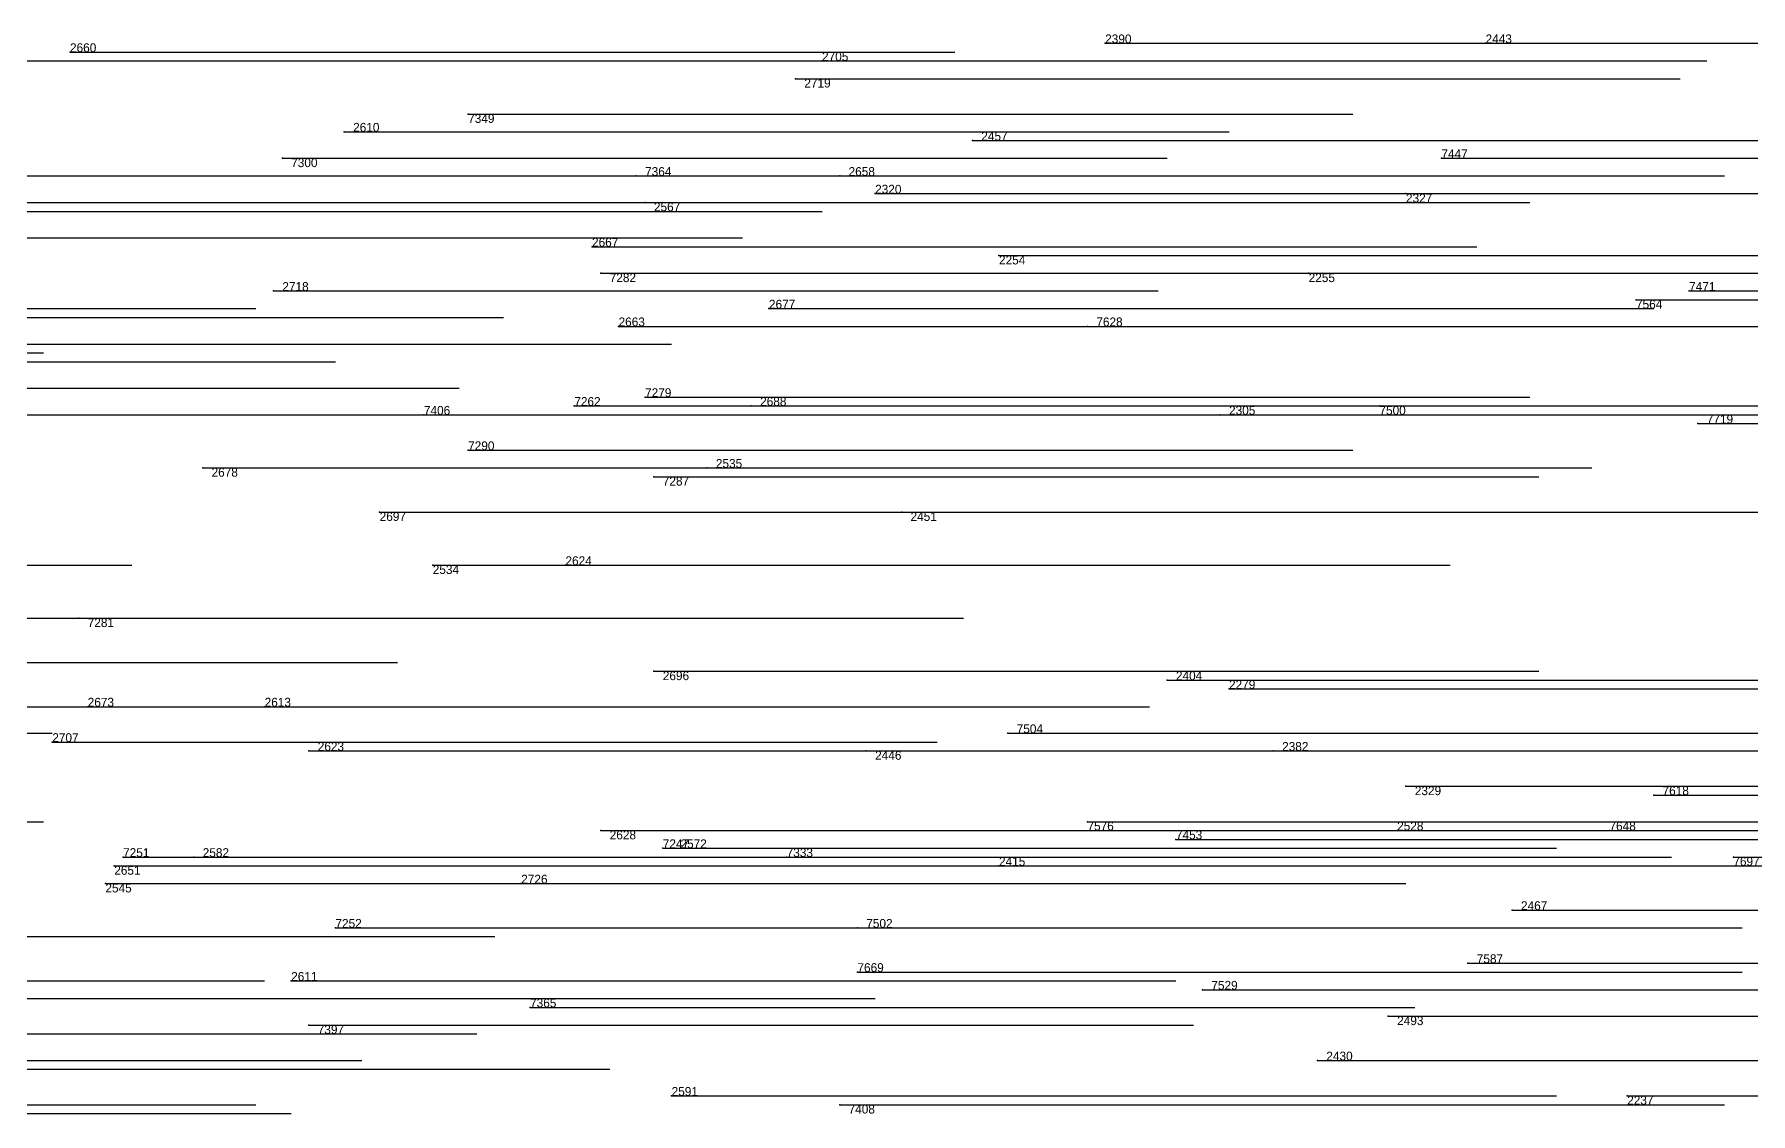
# Model space of a CAD drawing. Extents: x 0 to 1.1, y 0 to 1.
# Drawn here: x 0.666 to 0.86, y 0.759 to 0.881 of the extents above; entities that cross this region are included whole.
import ezdxf

# ---------------------------------------------------------------- set-up
doc = ezdxf.new("R2010")
doc.units = 0
for name, color, linetype in [('Facilities', 3, 'CONTINUOUS'), ('Normals', 1, 'CONTINUOUS'), ('Source_points', 5, 'CONTINUOUS'), ('Text', 3, 'CONTINUOUS')]:
    doc.layers.add(name, color=color, linetype=linetype)

msp = doc.modelspace()

# ---------------------------------------------------------------- linework, layer by layer
at = {"layer": 'Facilities', "color": 3}
for p in [(0.67, 0.879), (0.787, 0.88), (0.83, 0.88), (0.755, 0.878), (0.752, 0.876), (0.715, 0.872, 1), (0.701, 0.87), (0.772, 0.869), (0.694, 0.867, 1), (0.825, 0.867, 1), (0.734, 0.865, 1), (0.757, 0.865), (0.735, 0.862), (0.761, 0.863), (0.821, 0.863), (0.729, 0.857), (0.775, 0.856), (0.73, 0.854, 1), (0.81, 0.854), (0.693, 0.852), (0.853, 0.852, 1), (0.749, 0.85), (0.847, 0.851, 1), (0.732, 0.848), (0.785, 0.848, 1), (0.735, 0.84, 1), (0.727, 0.839, 1), (0.747, 0.839), (0.818, 0.839, 1), (0.71, 0.838, 1), (0.8, 0.838), (0.854, 0.837, 1), (0.715, 0.834, 1), (0.685, 0.832), (0.736, 0.831, 1), (0.742, 0.832), (0.705, 0.827), (0.764, 0.827), (0.711, 0.821), (0.726, 0.821), (0.671, 0.815, 1), (0.736, 0.809), (0.794, 0.808), (0.801, 0.807), (0.672, 0.805), (0.692, 0.805), (0.776, 0.802, 1), (0.668, 0.801), (0.697, 0.8), (0.76, 0.8), (0.806, 0.8), (0.821, 0.796), (0.849, 0.795, 1), (0.785, 0.792, 1), (0.73, 0.791), (0.795, 0.79, 1), (0.82, 0.791), (0.844, 0.791, 1), (0.676, 0.788, 1), (0.684, 0.788), (0.737, 0.789, 1), (0.738, 0.789), (0.751, 0.788, 1), (0.858, 0.788, 1), (0.675, 0.787), (0.775, 0.787), (0.674, 0.785), (0.721, 0.785), (0.833, 0.782), (0.7, 0.78, 1), (0.759, 0.78, 1), (0.828, 0.776, 1), (0.759, 0.775, 1), (0.695, 0.774), (0.798, 0.773, 1), (0.722, 0.771, 1), (0.697, 0.769, 1), (0.819, 0.77), (0.811, 0.765), (0.738, 0.761), (0.846, 0.761), (0.757, 0.76, 1)]:
    msp.add_point(p, dxfattribs=at)
at = {"layer": 'Normals', "color": 1}
for p, q in [((0.67, 0.879), (0.77, 0.879)), ((0.787, 0.88), (0.887, 0.88)), ((0.83, 0.88), (0.929, 0.88)), ((0.662, 0.878, 1), (0.762, 0.878, 1)), ((0.755, 0.878), (0.855, 0.878)), ((0.752, 0.876), (0.852, 0.876)), ((0.715, 0.872, 1), (0.815, 0.872, 1)), ((0.701, 0.87), (0.801, 0.87)), ((0.772, 0.869), (0.872, 0.869)), ((0.694, 0.867, 1), (0.794, 0.867, 1)), ((0.825, 0.867, 1), (0.925, 0.867, 1)), ((0.642, 0.865), (0.742, 0.865)), ((0.734, 0.865, 1), (0.834, 0.865, 1)), ((0.757, 0.865), (0.857, 0.865)), ((0.656, 0.862, 1), (0.756, 0.862, 1)), ((0.735, 0.862), (0.835, 0.862)), ((0.761, 0.863), (0.861, 0.863)), ((0.821, 0.863), (0.921, 0.863)), ((0.655, 0.861), (0.755, 0.861)), ((0.646, 0.858, 1), (0.746, 0.858, 1)), ((0.729, 0.857), (0.829, 0.857)), ((0.775, 0.856), (0.875, 0.856)), ((0.73, 0.854, 1), (0.83, 0.854, 1)), ((0.81, 0.854), (0.91, 0.854)), ((0.693, 0.852), (0.793, 0.852)), ((0.853, 0.852, 1), (0.953, 0.852, 1)), ((0.591, 0.85), (0.691, 0.85)), ((0.749, 0.85), (0.849, 0.85)), ((0.847, 0.851, 1), (0.947, 0.851, 1)), ((0.619, 0.849, 1), (0.719, 0.849, 1)), ((0.732, 0.848), (0.832, 0.848)), ((0.785, 0.848, 1), (0.885, 0.848, 1)), ((0.638, 0.846), (0.738, 0.846)), ((0.568, 0.845, 1), (0.667, 0.845, 1)), ((0.6, 0.844, 1), (0.7, 0.844, 1)), ((0.614, 0.841, 1), (0.714, 0.841, 1)), ((0.735, 0.84, 1), (0.835, 0.84, 1)), ((0.727, 0.839, 1), (0.827, 0.839, 1)), ((0.747, 0.839), (0.847, 0.839)), ((0.818, 0.839, 1), (0.917, 0.839, 1)), ((0.66, 0.838, 1), (0.76, 0.838, 1)), ((0.71, 0.838, 1), (0.81, 0.838, 1)), ((0.8, 0.838), (0.9, 0.838)), ((0.854, 0.837, 1), (0.954, 0.837, 1)), ((0.715, 0.834, 1), (0.815, 0.834, 1)), ((0.685, 0.832), (0.785, 0.832)), ((0.736, 0.831, 1), (0.836, 0.831, 1)), ((0.742, 0.832), (0.842, 0.832)), ((0.705, 0.827), (0.805, 0.827)), ((0.764, 0.827), (0.864, 0.827)), ((0.577, 0.821), (0.677, 0.821)), ((0.711, 0.821), (0.811, 0.821)), ((0.726, 0.821), (0.826, 0.821)), ((0.573, 0.815, 1), (0.673, 0.815, 1)), ((0.671, 0.815, 1), (0.771, 0.815, 1)), ((0.607, 0.81, 1), (0.707, 0.81, 1)), ((0.736, 0.809), (0.836, 0.809)), ((0.794, 0.808), (0.894, 0.808)), ((0.801, 0.807), (0.901, 0.807)), ((0.625, 0.805, 1), (0.725, 0.805, 1)), ((0.672, 0.805), (0.772, 0.805)), ((0.692, 0.805), (0.792, 0.805)), ((0.568, 0.802, 1), (0.668, 0.802, 1)), ((0.776, 0.802, 1), (0.876, 0.802, 1)), ((0.668, 0.801), (0.768, 0.801)), ((0.697, 0.8), (0.797, 0.8)), ((0.76, 0.8), (0.86, 0.8)), ((0.806, 0.8), (0.906, 0.8)), ((0.821, 0.796), (0.921, 0.796)), ((0.849, 0.795, 1), (0.949, 0.795, 1)), ((0.567, 0.792, 1), (0.667, 0.792, 1)), ((0.785, 0.792, 1), (0.885, 0.792, 1)), ((0.73, 0.791), (0.83, 0.791)), ((0.795, 0.79, 1), (0.895, 0.79, 1)), ((0.82, 0.791), (0.92, 0.791)), ((0.844, 0.791, 1), (0.944, 0.791, 1)), ((0.676, 0.788, 1), (0.776, 0.788, 1)), ((0.684, 0.788), (0.784, 0.788)), ((0.737, 0.789, 1), (0.837, 0.789, 1)), ((0.738, 0.789), (0.838, 0.789)), ((0.751, 0.788, 1), (0.851, 0.788, 1)), ((0.858, 0.788, 1), (0.958, 0.788, 1)), ((0.675, 0.787), (0.775, 0.787)), ((0.775, 0.787), (0.875, 0.787)), ((0.674, 0.785), (0.774, 0.785)), ((0.721, 0.785), (0.821, 0.785)), ((0.833, 0.782), (0.933, 0.782)), ((0.7, 0.78, 1), (0.8, 0.78, 1)), ((0.759, 0.78, 1), (0.859, 0.78, 1)), ((0.618, 0.779), (0.718, 0.779)), ((0.828, 0.776, 1), (0.928, 0.776, 1)), ((0.759, 0.775, 1), (0.859, 0.775, 1)), ((0.592, 0.774), (0.692, 0.774)), ((0.695, 0.774), (0.795, 0.774)), ((0.798, 0.773, 1), (0.898, 0.773, 1)), ((0.661, 0.772), (0.761, 0.772)), ((0.722, 0.771, 1), (0.822, 0.771, 1)), ((0.697, 0.769, 1), (0.797, 0.769, 1)), ((0.819, 0.77), (0.919, 0.77)), ((0.616, 0.768, 1), (0.716, 0.768, 1)), ((0.603, 0.765), (0.703, 0.765)), ((0.811, 0.765), (0.911, 0.765)), ((0.631, 0.764), (0.731, 0.764)), ((0.738, 0.761), (0.838, 0.761)), ((0.846, 0.761), (0.946, 0.761)), ((0.591, 0.76, 1), (0.691, 0.76, 1)), ((0.595, 0.759, 1), (0.695, 0.759, 1)), ((0.757, 0.76, 1), (0.857, 0.76, 1))]:
    msp.add_line(p, q, dxfattribs=at)
at = {"layer": 'Source_points', "color": 5}
for p in [(0.67, 0.879), (0.787, 0.88), (0.83, 0.88), (0.755, 0.878), (0.752, 0.876), (0.715, 0.872, 1), (0.701, 0.87), (0.772, 0.869), (0.694, 0.867, 1), (0.825, 0.867, 1), (0.734, 0.865, 1), (0.757, 0.865), (0.735, 0.862), (0.761, 0.863), (0.821, 0.863), (0.729, 0.857), (0.775, 0.856), (0.73, 0.854, 1), (0.81, 0.854), (0.693, 0.852), (0.853, 0.852, 1), (0.749, 0.85), (0.847, 0.851, 1), (0.732, 0.848), (0.785, 0.848, 1), (0.735, 0.84, 1), (0.727, 0.839, 1), (0.747, 0.839), (0.818, 0.839, 1), (0.71, 0.838, 1), (0.8, 0.838), (0.854, 0.837, 1), (0.715, 0.834, 1), (0.685, 0.832), (0.736, 0.831, 1), (0.742, 0.832), (0.705, 0.827), (0.764, 0.827), (0.711, 0.821), (0.726, 0.821), (0.671, 0.815, 1), (0.736, 0.809), (0.794, 0.808), (0.801, 0.807), (0.672, 0.805), (0.692, 0.805), (0.776, 0.802, 1), (0.668, 0.801), (0.697, 0.8), (0.76, 0.8), (0.806, 0.8), (0.821, 0.796), (0.849, 0.795, 1), (0.785, 0.792, 1), (0.73, 0.791), (0.795, 0.79, 1), (0.82, 0.791), (0.844, 0.791, 1), (0.676, 0.788, 1), (0.684, 0.788), (0.737, 0.789, 1), (0.738, 0.789), (0.751, 0.788, 1), (0.858, 0.788, 1), (0.675, 0.787), (0.775, 0.787), (0.674, 0.785), (0.721, 0.785), (0.833, 0.782), (0.7, 0.78, 1), (0.759, 0.78, 1), (0.828, 0.776, 1), (0.759, 0.775, 1), (0.695, 0.774), (0.798, 0.773, 1), (0.722, 0.771, 1), (0.697, 0.769, 1), (0.819, 0.77), (0.811, 0.765), (0.738, 0.761), (0.846, 0.761), (0.757, 0.76, 1)]:
    msp.add_point(p, dxfattribs=at)

# ---------------------------------------------------------------- texts
at = {"layer": 'Text', "color": 3}
for s, p in [('2390', (0.787, 0.88)), ('2443', (0.83, 0.88)), ('2660', (0.67, 0.879)), ('2705', (0.755, 0.878)), ('2719', (0.753, 0.875)), ('7349', (0.715, 0.871, 1)), ('2610', (0.702, 0.87)), ('2457', (0.773, 0.869)), ('7447', (0.825, 0.867, 1)), ('7300', (0.695, 0.866, 1)), ('7364', (0.735, 0.865, 1)), ('2658', (0.758, 0.865)), ('2320', (0.761, 0.863)), ('2567', (0.736, 0.861)), ('2327', (0.821, 0.862)), ('2667', (0.729, 0.857)), ('2254', (0.775, 0.855)), ('7282', (0.731, 0.853, 1)), ('2255', (0.81, 0.853)), ('2718', (0.694, 0.852)), ('7471', (0.853, 0.852, 1)), ('2677', (0.749, 0.85)), ('7564', (0.847, 0.85, 1)), ('2663', (0.732, 0.848)), ('7628', (0.786, 0.848, 1)), ('7262', (0.727, 0.839, 1)), ('7279', (0.735, 0.84, 1)), ('2688', (0.748, 0.839)), ('7406', (0.71, 0.838, 1)), ('2305', (0.801, 0.838)), ('7500', (0.818, 0.838, 1)), ('7719', (0.855, 0.837, 1)), ('7290', (0.715, 0.834, 1)), ('2535', (0.743, 0.832)), ('2678', (0.686, 0.831)), ('7287', (0.737, 0.83, 1)), ('2697', (0.705, 0.826)), ('2451', (0.765, 0.826)), ('2534', (0.711, 0.82)), ('2624', (0.726, 0.821)), ('7281', (0.672, 0.814, 1)), ('2696', (0.737, 0.808)), ('2404', (0.795, 0.808)), ('2279', (0.801, 0.807)), ('2673', (0.672, 0.805)), ('2613', (0.692, 0.805)), ('2707', (0.668, 0.801)), ('7504', (0.777, 0.802, 1)), ('2623', (0.698, 0.8)), ('2446', (0.761, 0.799)), ('2382', (0.807, 0.8)), ('2329', (0.822, 0.795)), ('7618', (0.85, 0.795, 1)), ('7576', (0.785, 0.791, 1)), ('2528', (0.82, 0.791)), ('7648', (0.844, 0.791, 1)), ('2628', (0.731, 0.79)), ('7247', (0.737, 0.789, 1)), ('2572', (0.739, 0.789)), ('7453', (0.795, 0.79, 1)), ('7251', (0.676, 0.788, 1)), ('2582', (0.685, 0.788)), ('7333', (0.751, 0.788, 1)), ('2415', (0.775, 0.787)), ('7697', (0.858, 0.787, 1)), ('2651', (0.675, 0.786)), ('2726', (0.721, 0.785)), ('2545', (0.674, 0.784)), ('2467', (0.834, 0.782)), ('7252', (0.7, 0.78, 1)), ('7502', (0.76, 0.78, 1)), ('7669', (0.759, 0.775, 1)), ('7587', (0.829, 0.776, 1)), ('2611', (0.695, 0.774)), ('7529', (0.799, 0.773, 1)), ('7365', (0.722, 0.771, 1)), ('7397', (0.698, 0.768, 1)), ('2493', (0.82, 0.769)), ('2430', (0.812, 0.765)), ('2591', (0.738, 0.761)), ('2237', (0.846, 0.76)), ('7408', (0.758, 0.759, 1))]:
    msp.add_text(s, height=0.001, dxfattribs=at).set_placement(p)

doc.saveas('drawing.dxf')
